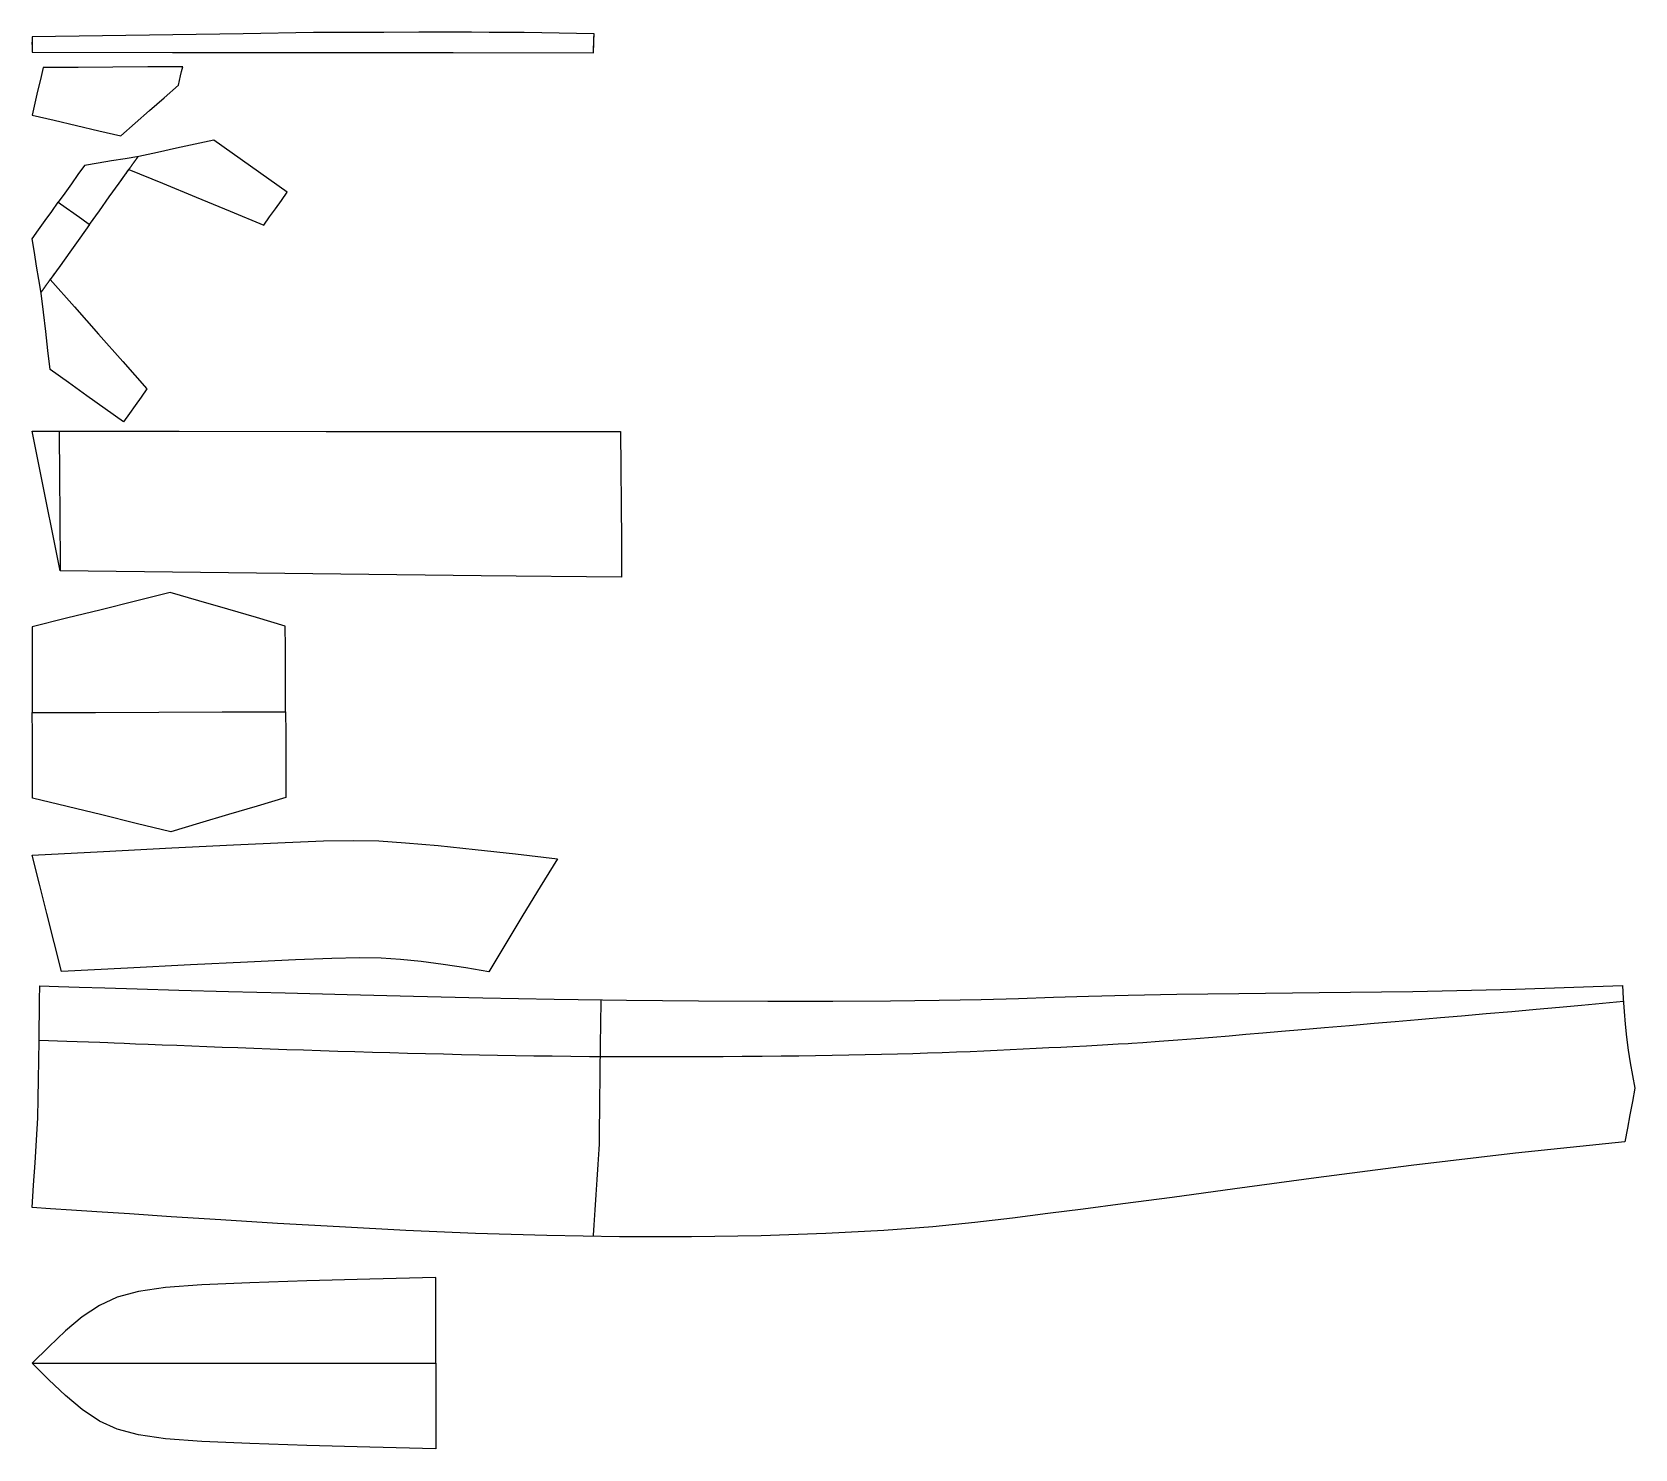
# Model space of a CAD drawing. Header units: metres. Extents: x 0 to 7.1, y -6.3 to 6.2.
# Drawn here: x 0 to 7.1, y -0.04 to 6.23 of the extents above; entities that cross this region are included whole.
import ezdxf

# ---------------------------------------------------------------- set-up
doc = ezdxf.new("R2010")
doc.units = ezdxf.units.M

msp = doc.modelspace()

# ---------------------------------------------------------------- linework, layer by layer
at = {"layer": 'aft', "color": 94}
for points in [[(1.0781, 5.4516), (1.1041, 5.4879), (1.13, 5.5243), (1.0489, 5.5822), (0.9678, 5.64), (0.8866, 5.6979), (0.8055, 5.7558), (0.7223, 5.7376), (0.6392, 5.7194), (0.556, 5.7012), (0.4729, 5.6831), (0.4127, 5.6732), (0.3526, 5.6633), (0.2925, 5.6534), (0.2324, 5.6435), (0.2034, 5.6028), (0.1743, 5.5621), (0.1453, 5.5213), (0.1162, 5.4806), (0.1508, 5.4559), (0.1854, 5.4313), (0.22, 5.4066), (0.2546, 5.3819), (0.2982, 5.443), (0.3417, 5.504), (0.3853, 5.5651), (0.4288, 5.6261), (0.5782, 5.5643), (0.7275, 5.5025), (0.8769, 5.4406), (1.0263, 5.3788), (1.0522, 5.4152), (1.0781, 5.4516)], [(0.4569, 4.5805), (0.4309, 4.5442), (0.405, 4.5078), (0.3238, 4.5657), (0.2427, 4.6236), (0.1616, 4.6814), (0.0805, 4.7393), (0.0706, 4.8238), (0.0607, 4.9084), (0.0508, 4.9929), (0.0409, 5.0775), (0.0307, 5.1375), (0.0204, 5.1976), (0.0102, 5.2576), (0, 5.3177), (0.0291, 5.3584), (0.0581, 5.3992), (0.0872, 5.4399), (0.1162, 5.4806), (0.1508, 5.4559), (0.1854, 5.4313), (0.22, 5.4066), (0.2546, 5.3819), (0.211, 5.3208), (0.1675, 5.2598), (0.1239, 5.1987), (0.0804, 5.1377), (0.1875, 5.0166), (0.2946, 4.8955), (0.4016, 4.7744), (0.5087, 4.6533), (0.4828, 4.6169), (0.4569, 4.5805)]]:
    msp.add_lwpolyline(points, dxfattribs=at)
at = {"layer": 'cabin entry', "color": 94}
for points in [[(0.8425, 3.2227), (1.123, 3.2236), (1.1227, 3.3186), (1.1224, 3.4135), (1.1221, 3.5084), (1.1218, 3.6033), (0.9942, 3.6404), (0.8666, 3.6775), (0.739, 3.7146), (0.6114, 3.7517), (0.4586, 3.7137), (0.3057, 3.6757), (0.1529, 3.6378), (0, 3.5998), (0.0003, 3.5048), (0.0006, 3.4099), (0.0009, 3.315), (0.0012, 3.22), (0.2816, 3.2209), (0.5621, 3.2218), (0.8425, 3.2227)], [(0.8425, 3.2227), (1.123, 3.2236), (1.1233, 3.1287), (1.1236, 3.0338), (1.1239, 2.9388), (1.1242, 2.8439), (0.9968, 2.806), (0.8695, 2.7681), (0.7421, 2.7302), (0.6148, 2.6923), (0.4617, 2.7293), (0.3086, 2.7663), (0.1555, 2.8033), (0.0024, 2.8403), (0.0021, 2.9353), (0.0018, 3.0302), (0.0015, 3.1251), (0.0012, 3.22), (0.2816, 3.2209), (0.5621, 3.2218), (0.8425, 3.2227)]]:
    msp.add_lwpolyline(points, dxfattribs=at)
at = {"layer": 'cabin side', "color": 94}
msp.add_lwpolyline([(0.892, 2.634), (1.1208, 2.6447), (1.2909, 2.6514), (1.4222, 2.6537), (1.5358, 2.6512), (1.6541, 2.6437), (1.7985, 2.6309), (1.9632, 2.6139), (2.1415, 2.5941), (2.3267, 2.5727), (2.2505, 2.4477), (2.1744, 2.3224), (2.0986, 2.197), (2.0234, 2.0713), (1.9211, 2.0887), (1.8206, 2.1042), (1.724, 2.1169), (1.6324, 2.1262), (1.546, 2.1315), (1.4496, 2.133), (1.3279, 2.1306), (1.1671, 2.1245), (0.9539, 2.1148), (0.7014, 2.1023), (0.4225, 2.088), (0.1306, 2.0729), (0.0979, 2.2017), (0.0653, 2.3305), (0.0326, 2.4593), (0, 2.5881), (0.3169, 2.6047), (0.6191, 2.6204), (0.892, 2.634)], dxfattribs=at)
at = {"layer": 'cabin top', "color": 94}
for points in [[(0.3185, 0.338), (0.4993, 0.338), (0.7057, 0.338), (0.9465, 0.338), (1.213, 0.338), (1.4967, 0.338), (1.789, 0.338), (1.789, 0.433), (1.789, 0.5279), (1.789, 0.6228), (1.789, 0.7178), (1.4967, 0.7106), (1.2176, 0.7029), (0.9649, 0.6944), (0.7517, 0.6845), (0.5912, 0.6727), (0.4708, 0.6559), (0.3776, 0.6308), (0.2992, 0.5943), (0.2226, 0.5431), (0.1476, 0.4809), (0.0736, 0.4113), (0, 0.338), (0.155, 0.338), (0.3185, 0.338)], [(0.3185, 0.338), (0.4993, 0.338), (0.7057, 0.338), (0.9465, 0.338), (1.213, 0.338), (1.4967, 0.338), (1.789, 0.338), (1.789, 0.2431), (1.789, 0.1482), (1.789, 0.0532), (1.789, -0.0417), (1.4967, -0.0345), (1.2176, -0.0269), (0.9649, -0.0183), (0.7517, -0.0084), (0.5912, 0.0033), (0.4708, 0.0201), (0.3776, 0.0452), (0.2992, 0.0817), (0.2226, 0.133), (0.1476, 0.1952), (0.0736, 0.2648), (0, 0.338), (0.155, 0.338), (0.3185, 0.338)]]:
    msp.add_lwpolyline(points, dxfattribs=at)
at = {"layer": 'cockpit box bottom', "color": 94}
msp.add_lwpolyline([(2.1022, 6.2321), (2.0243, 6.2328), (1.9464, 6.2335), (1.8686, 6.2342), (1.7131, 6.2335), (1.5576, 6.2329), (1.4022, 6.2322), (1.2467, 6.2315), (0.9352, 6.2269), (0.6237, 6.2224), (0.3122, 6.2178), (0.0007, 6.2132), (0.0005, 6.196), (0.0004, 6.1789), (0.0002, 6.1618), (0, 6.1446), (0.6217, 6.1441), (1.2433, 6.1436), (1.865, 6.1431), (2.4867, 6.1426), (2.4874, 6.1635), (2.488, 6.1843), (2.4887, 6.2051), (2.4894, 6.2259), (2.4121, 6.2273), (2.3347, 6.2287), (2.2574, 6.2301), (2.1801, 6.2315), (2.1022, 6.2321)], dxfattribs=at)
at = {"layer": 'cockpit wall', "color": 94}
msp.add_lwpolyline([(0, 4.4657), (0.6516, 4.4657), (1.3033, 4.4656), (1.9549, 4.4656), (2.6066, 4.4656), (2.6078, 4.3039), (2.6089, 4.1423), (2.6101, 3.9806), (2.6113, 3.819), (1.9896, 3.8263), (1.368, 3.8336), (0.7464, 3.8409), (0.1247, 3.8482), (0.0935, 4.0026), (0.0624, 4.157), (0.0312, 4.3113), (0, 4.4657)], dxfattribs=at)
at = {"layer": 'cocpit box fore', "color": 94}
msp.add_lwpolyline([(0.2041, 6.0779), (0.0497, 6.0771), (0.0372, 6.0244), (0.0248, 5.9718), (0.0124, 5.9191), (0, 5.8665), (0.0984, 5.8434), (0.1969, 5.8203), (0.2953, 5.7972), (0.3938, 5.7741), (0.4574, 5.8304), (0.5209, 5.8867), (0.5845, 5.943), (0.6481, 5.9993), (0.6529, 6.0196), (0.6578, 6.0398), (0.6626, 6.0601), (0.6674, 6.0804), (0.513, 6.0795), (0.3585, 6.0787), (0.2041, 6.0779)], dxfattribs=at)
at = {"layer": 'side', "color": 94}
msp.add_lwpolyline([(3.5462, 1.9414), (3.8024, 1.9429), (4.0182, 1.9458), (4.2038, 1.9496), (4.3693, 1.9541), (4.5247, 1.959), (4.6799, 1.9639), (4.8551, 1.9685), (5.0702, 1.9726), (5.3452, 1.9761), (5.7003, 1.9795), (6.1153, 1.985), (6.5702, 1.9949), (7.0449, 2.0113), (7.0479, 1.9538), (7.0517, 1.8964), (7.0563, 1.8391), (7.0617, 1.7818), (7.0693, 1.7251), (7.0782, 1.6687), (7.0882, 1.6124), (7.0995, 1.5564), (7.0883, 1.4971), (7.0772, 1.4378), (7.066, 1.3786), (7.0548, 1.3193), (6.571, 1.2684), (6.1084, 1.2135), (5.6872, 1.1591), (5.3274, 1.1104), (5.0491, 1.0725), (4.8318, 1.0436), (4.6551, 1.021), (4.4986, 1.0013), (4.3423, 0.9811), (4.176, 0.9612), (3.9896, 0.9425), (3.7731, 0.9259), (3.5163, 0.9124), (3.2289, 0.9027), (2.9206, 0.8975), (2.6013, 0.8974), (2.2807, 0.9031), (1.9638, 0.9132), (1.6558, 0.9266), (1.3618, 0.9417), (1.0868, 0.9574), (0.8363, 0.9727), (0.616, 0.9869), (0.4311, 0.9991), (0.2874, 1.0085), (0.1744, 1.0159), (0.0821, 1.0219), (0, 1.0273), (0.0065, 1.1267), (0.0131, 1.2261), (0.0196, 1.3256), (0.0261, 1.425), (0.0273, 1.5101), (0.0285, 1.5952), (0.0297, 1.6804), (0.0309, 1.7655), (0.0318, 1.8264), (0.0327, 1.8873), (0.0336, 1.9482), (0.0346, 2.0091), (0.1168, 2.0067), (0.2093, 2.004), (0.3222, 2.0007), (0.4659, 1.9965), (0.6505, 1.9911), (0.8706, 1.9848), (1.1207, 1.9779), (1.3953, 1.9706), (1.689, 1.9634), (1.9966, 1.9565), (2.313, 1.9505), (2.6331, 1.9457), (2.9519, 1.9427), (3.2595, 1.9413), (3.5462, 1.9414)], dxfattribs=at)
at = {"layer": 'stations', "color": 135}
for points in [[(2.4867, 6.1426), (2.4867, 6.1435), (2.4867, 6.1443), (2.4867, 6.1451), (2.4868, 6.146), (2.4868, 6.1468), (2.4868, 6.1476), (2.4869, 6.1485), (2.4869, 6.1493), (2.4869, 6.1501), (2.4869, 6.151), (2.487, 6.1518), (2.487, 6.1526), (2.487, 6.1535), (2.487, 6.1543), (2.4871, 6.1551), (2.4871, 6.156), (2.4871, 6.1568), (2.4872, 6.1576), (2.4872, 6.1585), (2.4872, 6.1593), (2.4872, 6.1601), (2.4873, 6.161), (2.4873, 6.1618), (2.4873, 6.1626), (2.4873, 6.1635), (2.4874, 6.1643), (2.4874, 6.1651), (2.4874, 6.166), (2.4875, 6.1668), (2.4875, 6.1676), (2.4875, 6.1685), (2.4875, 6.1693), (2.4876, 6.1701), (2.4876, 6.171), (2.4876, 6.1718), (2.4876, 6.1726), (2.4877, 6.1735), (2.4877, 6.1743), (2.4877, 6.1751), (2.4878, 6.176), (2.4878, 6.1768), (2.4878, 6.1776), (2.4878, 6.1785), (2.4879, 6.1793), (2.4879, 6.1801), (2.4879, 6.181), (2.4879, 6.1818), (2.488, 6.1826), (2.488, 6.1834), (2.488, 6.1843), (2.4881, 6.1851), (2.4881, 6.1859), (2.4881, 6.1868), (2.4881, 6.1876), (2.4882, 6.1884), (2.4882, 6.1893), (2.4882, 6.1901), (2.4882, 6.1909), (2.4883, 6.1918), (2.4883, 6.1926), (2.4883, 6.1934), (2.4884, 6.1943), (2.4884, 6.1951), (2.4884, 6.1959), (2.4884, 6.1968), (2.4885, 6.1976), (2.4885, 6.1984), (2.4885, 6.1993), (2.4885, 6.2001), (2.4886, 6.2009), (2.4886, 6.2018), (2.4886, 6.2026), (2.4887, 6.2034), (2.4887, 6.2043), (2.4887, 6.2051), (2.4887, 6.2059), (2.4888, 6.2068), (2.4888, 6.2076), (2.4888, 6.2084), (2.4888, 6.2093), (2.4889, 6.2101), (2.4889, 6.2109), (2.4889, 6.2118), (2.489, 6.2126), (2.489, 6.2134), (2.489, 6.2143), (2.489, 6.2151), (2.4891, 6.2159), (2.4891, 6.2168), (2.4891, 6.2176), (2.4892, 6.2184), (2.4892, 6.2193), (2.4892, 6.2201), (2.4892, 6.2209), (2.4893, 6.2218), (2.4893, 6.2226), (2.4893, 6.2234), (2.4893, 6.2243), (2.4894, 6.2251), (2.4894, 6.2259)], [(0.1201, 4.4657), (0.1201, 4.4595), (0.1202, 4.4534), (0.1202, 4.4472), (0.1203, 4.441), (0.1203, 4.4348), (0.1204, 4.4286), (0.1204, 4.4225), (0.1205, 4.4163), (0.1205, 4.4101), (0.1206, 4.4039), (0.1206, 4.3977), (0.1207, 4.3916), (0.1207, 4.3854), (0.1208, 4.3792), (0.1208, 4.373), (0.1208, 4.3668), (0.1209, 4.3607), (0.1209, 4.3545), (0.121, 4.3483), (0.121, 4.3421), (0.1211, 4.3359), (0.1211, 4.3298), (0.1212, 4.3236), (0.1212, 4.3174), (0.1213, 4.3112), (0.1213, 4.305), (0.1214, 4.2989), (0.1214, 4.2927), (0.1215, 4.2865), (0.1215, 4.2803), (0.1215, 4.2741), (0.1216, 4.268), (0.1216, 4.2618), (0.1217, 4.2556), (0.1217, 4.2494), (0.1218, 4.2433), (0.1218, 4.2371), (0.1219, 4.2309), (0.1219, 4.2247), (0.122, 4.2185), (0.122, 4.2124), (0.1221, 4.2062), (0.1221, 4.2), (0.1222, 4.1938), (0.1222, 4.1877), (0.1222, 4.1815), (0.1223, 4.1753), (0.1223, 4.1691), (0.1224, 4.163), (0.1224, 4.1568), (0.1225, 4.1506), (0.1225, 4.1444), (0.1226, 4.1383), (0.1226, 4.1321), (0.1227, 4.1259), (0.1227, 4.1197), (0.1228, 4.1136), (0.1228, 4.1074), (0.1229, 4.1012), (0.1229, 4.095), (0.1229, 4.0889), (0.123, 4.0827), (0.123, 4.0765), (0.1231, 4.0703), (0.1231, 4.0642), (0.1232, 4.058), (0.1232, 4.0518), (0.1233, 4.0457), (0.1233, 4.0395), (0.1234, 4.0333), (0.1234, 4.0271), (0.1235, 4.021), (0.1235, 4.0148), (0.1236, 4.0086), (0.1236, 4.0025), (0.1237, 3.9963), (0.1237, 3.9901), (0.1237, 3.9839), (0.1238, 3.9778), (0.1238, 3.9716), (0.1239, 3.9654), (0.1239, 3.9593), (0.124, 3.9531), (0.124, 3.9469), (0.1241, 3.9407), (0.1241, 3.9346), (0.1242, 3.9284), (0.1242, 3.9222), (0.1243, 3.9161), (0.1243, 3.9099), (0.1244, 3.9037), (0.1244, 3.8976), (0.1244, 3.8914), (0.1245, 3.8852), (0.1245, 3.879), (0.1246, 3.8729), (0.1246, 3.8667), (0.1247, 3.8605), (0.1247, 3.8544), (0.1248, 3.8482)], [(2.5193, 1.9474), (2.5191, 1.9387), (2.519, 1.93), (2.5189, 1.9213), (2.5188, 1.9126), (2.5186, 1.9039), (2.5185, 1.8953), (2.5184, 1.8866), (2.5183, 1.8779), (2.5181, 1.8692), (2.518, 1.8605), (2.5179, 1.8518), (2.5178, 1.8431), (2.5176, 1.8344), (2.5175, 1.8257), (2.5174, 1.817), (2.5173, 1.8083), (2.5171, 1.7996), (2.517, 1.7909), (2.5169, 1.7822), (2.5168, 1.7735), (2.5166, 1.7649), (2.5165, 1.7562), (2.5164, 1.7475), (2.5163, 1.7388), (2.5161, 1.7301), (2.516, 1.7214), (2.5159, 1.7127), (2.5158, 1.704), (2.5156, 1.6928), (2.5155, 1.6817), (2.5154, 1.6705), (2.5152, 1.6594), (2.5151, 1.6482), (2.515, 1.6371), (2.5148, 1.6259), (2.5147, 1.6148), (2.5146, 1.6036), (2.5144, 1.5925), (2.5143, 1.5813), (2.5142, 1.5702), (2.5141, 1.559), (2.5139, 1.5479), (2.5138, 1.5367), (2.5137, 1.5256), (2.5136, 1.5144), (2.5134, 1.5033), (2.5133, 1.4921), (2.5132, 1.481), (2.5131, 1.4698), (2.513, 1.4587), (2.5128, 1.4475), (2.5127, 1.4364), (2.5126, 1.4252), (2.5125, 1.4141), (2.5124, 1.4029), (2.5122, 1.3918), (2.5121, 1.3806), (2.512, 1.3695), (2.5119, 1.3583), (2.5118, 1.3472), (2.5117, 1.336), (2.5115, 1.3249), (2.5114, 1.3137), (2.5112, 1.3026), (2.5105, 1.2914), (2.5098, 1.2802), (2.509, 1.269), (2.5083, 1.2578), (2.5076, 1.2466), (2.5068, 1.2354), (2.5061, 1.2242), (2.5053, 1.213), (2.5046, 1.2018), (2.5039, 1.1906), (2.5031, 1.1794), (2.5024, 1.1682), (2.5016, 1.157), (2.5009, 1.1458), (2.5002, 1.1346), (2.4994, 1.1234), (2.4987, 1.1122), (2.498, 1.101), (2.4972, 1.0898), (2.4965, 1.0786), (2.4957, 1.0674), (2.495, 1.0562), (2.4943, 1.045), (2.4935, 1.0338), (2.4928, 1.0226), (2.492, 1.0115), (2.4913, 1.0003), (2.4906, 0.9891), (2.4898, 0.9779), (2.4891, 0.9667), (2.4884, 0.9555), (2.4876, 0.9443), (2.4869, 0.9331), (2.4861, 0.9219), (2.4854, 0.9107), (2.4847, 0.8995)]]:
    msp.add_lwpolyline(points, dxfattribs=at)
at = {"layer": 'waterlines', "color": 135}
for points in [[(0.0004, 6.1789), (0.0004, 6.1792), (0.0004, 6.1796), (0.0004, 6.1799), (0.0005, 6.1803), (0.0005, 6.1806), (0.0005, 6.181), (0.0006, 6.1813), (0.0006, 6.1816), (0.0006, 6.182), (0.0007, 6.1823), (0.0007, 6.1827), (0.0007, 6.183), (0.0008, 6.1834), (0.0008, 6.1837), (0.0008, 6.184), (0.0008, 6.1844), (0.0009, 6.1847), (0.0009, 6.1851), (0.0009, 6.1854), (0.001, 6.1858), (0.001, 6.1861), (0.001, 6.1864), (0.001, 6.1868), (0.0011, 6.1871), (0.0011, 6.1875), (0.0011, 6.1878), (0.0011, 6.1882), (0.0012, 6.1885), (0.0012, 6.1888), (0.0012, 6.1892), (0.0013, 6.1895), (0.0013, 6.1899), (0.0013, 6.1902), (0.0013, 6.1906), (0.0014, 6.1909), (0.0014, 6.1912), (0.0014, 6.1916), (0.0014, 6.1919), (0.0015, 6.1923), (0.0015, 6.1926), (0.0015, 6.193), (0.0015, 6.1933), (0.0015, 6.1936), (0.0016, 6.194), (0.0016, 6.1943), (0.0016, 6.1947), (0.0016, 6.195), (0.0016, 6.1954), (0.0017, 6.1957), (0.0017, 6.196), (0.0017, 6.1964), (0.0017, 6.1967), (0.0017, 6.1971), (0.0018, 6.1974), (0.0018, 6.1978), (0.0018, 6.1981), (0.0018, 6.1984), (0.0018, 6.1988), (0.0018, 6.1991), (0.0019, 6.1995), (0.0019, 6.1998), (0.0019, 6.2002), (0.0019, 6.2005), (0.0019, 6.2008), (0.0019, 6.2012), (0.0019, 6.2015), (0.002, 6.2019), (0.002, 6.2022), (0.002, 6.2026), (0.002, 6.2029), (0.002, 6.2032), (0.002, 6.2036), (0.002, 6.2039), (0.002, 6.2043), (0.002, 6.2046), (0.0021, 6.205), (0.0021, 6.2053), (0.0021, 6.2056), (0.0021, 6.206), (0.0021, 6.2063), (0.0021, 6.2067), (0.0021, 6.207), (0.0021, 6.2074), (0.0021, 6.2077), (0.0021, 6.208), (0.0021, 6.2084), (0.0022, 6.2087), (0.0022, 6.2091), (0.0022, 6.2094), (0.0022, 6.2098), (0.0022, 6.2101), (0.0022, 6.2105), (0.0022, 6.2108), (0.0022, 6.2111), (0.0022, 6.2115), (0.0022, 6.2118), (0.0022, 6.2122), (0.0022, 6.2125), (0.0022, 6.2129), (0.0023, 6.2132)], [(0.469, 5.6824), (0.4684, 5.6817), (0.4679, 5.6809), (0.4673, 5.6801), (0.4668, 5.6793), (0.4662, 5.6786), (0.4657, 5.6778), (0.4651, 5.677), (0.4646, 5.6763), (0.464, 5.6755), (0.4635, 5.6747), (0.4629, 5.6739), (0.4623, 5.6731), (0.4618, 5.6724), (0.4612, 5.6716), (0.4607, 5.6708), (0.4601, 5.67), (0.4595, 5.6692), (0.459, 5.6684), (0.4584, 5.6676), (0.4578, 5.6668), (0.4573, 5.666), (0.4567, 5.6652), (0.4561, 5.6644), (0.4556, 5.6636), (0.455, 5.6628), (0.4544, 5.662), (0.4539, 5.6613), (0.4533, 5.6605), (0.4527, 5.6597), (0.4522, 5.6589), (0.4516, 5.6581), (0.4511, 5.6574), (0.4506, 5.6566), (0.45, 5.6559), (0.4495, 5.6551), (0.449, 5.6544), (0.4485, 5.6537), (0.448, 5.653), (0.4475, 5.6523), (0.447, 5.6516), (0.4465, 5.6509), (0.446, 5.6503), (0.4456, 5.6496), (0.4451, 5.6489), (0.4446, 5.6483), (0.4441, 5.6476), (0.4436, 5.6469), (0.4431, 5.6462), (0.4426, 5.6454), (0.4421, 5.6447), (0.4415, 5.6439), (0.4409, 5.6431), (0.4403, 5.6423), (0.4397, 5.6414), (0.4391, 5.6405), (0.4384, 5.6396), (0.4377, 5.6386), (0.437, 5.6376), (0.4362, 5.6365), (0.4354, 5.6354), (0.4346, 5.6342), (0.4337, 5.633), (0.4328, 5.6317), (0.4319, 5.6304), (0.4309, 5.6291), (0.4299, 5.6277), (0.4289, 5.6263), (0.4279, 5.6248), (0.4268, 5.6233), (0.4257, 5.6218), (0.4246, 5.6202), (0.4234, 5.6186), (0.4223, 5.617), (0.4211, 5.6153), (0.4199, 5.6136), (0.4187, 5.6119), (0.4174, 5.6102), (0.4162, 5.6084), (0.4149, 5.6066), (0.4136, 5.6048), (0.4123, 5.6029), (0.4109, 5.6011), (0.4096, 5.5992), (0.4082, 5.5973), (0.4068, 5.5953), (0.4055, 5.5934), (0.4041, 5.5914), (0.4027, 5.5895), (0.4012, 5.5875), (0.3998, 5.5855), (0.3984, 5.5835), (0.3969, 5.5815), (0.3955, 5.5794), (0.394, 5.5774), (0.3926, 5.5753), (0.3911, 5.5733), (0.3897, 5.5712), (0.3882, 5.5692), (0.3867, 5.5671), (0.3853, 5.5651)], [(0.0402, 5.0813), (0.0408, 5.0821), (0.0413, 5.0829), (0.0419, 5.0837), (0.0424, 5.0844), (0.043, 5.0852), (0.0435, 5.086), (0.0441, 5.0868), (0.0446, 5.0875), (0.0452, 5.0883), (0.0457, 5.0891), (0.0463, 5.0899), (0.0469, 5.0907), (0.0474, 5.0914), (0.048, 5.0922), (0.0485, 5.093), (0.0491, 5.0938), (0.0497, 5.0946), (0.0502, 5.0954), (0.0508, 5.0962), (0.0514, 5.097), (0.0519, 5.0978), (0.0525, 5.0986), (0.0531, 5.0993), (0.0536, 5.1001), (0.0542, 5.1009), (0.0548, 5.1017), (0.0553, 5.1025), (0.0559, 5.1033), (0.0565, 5.1041), (0.057, 5.1049), (0.0576, 5.1056), (0.0581, 5.1064), (0.0586, 5.1072), (0.0592, 5.1079), (0.0597, 5.1087), (0.0602, 5.1094), (0.0607, 5.1101), (0.0612, 5.1108), (0.0617, 5.1115), (0.0622, 5.1122), (0.0627, 5.1129), (0.0632, 5.1135), (0.0636, 5.1142), (0.0641, 5.1149), (0.0646, 5.1155), (0.0651, 5.1162), (0.0656, 5.1169), (0.0661, 5.1176), (0.0666, 5.1183), (0.0671, 5.1191), (0.0677, 5.1199), (0.0683, 5.1207), (0.0689, 5.1215), (0.0695, 5.1224), (0.0701, 5.1233), (0.0708, 5.1242), (0.0715, 5.1252), (0.0722, 5.1262), (0.073, 5.1273), (0.0738, 5.1284), (0.0746, 5.1296), (0.0755, 5.1308), (0.0764, 5.1321), (0.0773, 5.1334), (0.0783, 5.1347), (0.0793, 5.1361), (0.0803, 5.1375), (0.0813, 5.139), (0.0824, 5.1405), (0.0835, 5.142), (0.0846, 5.1436), (0.0858, 5.1452), (0.0869, 5.1468), (0.0881, 5.1485), (0.0893, 5.1502), (0.0905, 5.1519), (0.0918, 5.1536), (0.093, 5.1554), (0.0943, 5.1572), (0.0956, 5.159), (0.0969, 5.1609), (0.0983, 5.1627), (0.0996, 5.1646), (0.101, 5.1665), (0.1024, 5.1684), (0.1037, 5.1704), (0.1051, 5.1723), (0.1065, 5.1743), (0.108, 5.1763), (0.1094, 5.1783), (0.1108, 5.1803), (0.1123, 5.1823), (0.1137, 5.1844), (0.1152, 5.1864), (0.1166, 5.1884), (0.1181, 5.1905), (0.1195, 5.1925), (0.121, 5.1946), (0.1225, 5.1967), (0.1239, 5.1987)], [(0.0309, 1.7694), (0.0721, 1.7679), (0.1131, 1.7663), (0.1544, 1.7648), (0.1995, 1.7631), (0.2507, 1.7612), (0.2997, 1.7594), (0.3352, 1.7581), (0.3636, 1.757), (0.4085, 1.7553), (0.4577, 1.7534), (0.5141, 1.7512), (0.5762, 1.7488), (0.6414, 1.7462), (0.7076, 1.7437), (0.7745, 1.7411), (0.8425, 1.7386), (0.912, 1.736), (0.983, 1.7335), (1.0553, 1.7309), (1.1286, 1.7283), (1.2029, 1.7258), (1.2779, 1.7233), (1.3537, 1.7209), (1.4302, 1.7185), (1.5073, 1.7162), (1.5851, 1.7139), (1.6635, 1.7118), (1.7424, 1.7097), (1.8219, 1.7078), (1.9015, 1.7059), (1.9814, 1.7042), (2.0612, 1.7027), (2.1413, 1.7013), (2.222, 1.7), (2.3038, 1.6989), (2.3867, 1.6979), (2.4695, 1.6972), (2.5508, 1.6966), (2.6288, 1.6963), (2.7025, 1.6963), (2.7727, 1.6965), (2.8408, 1.6968), (2.8901, 1.6969), (2.9298, 1.6968), (2.9864, 1.6969), (3.0609, 1.6973), (3.1458, 1.6978), (3.2337, 1.6985), (3.3174, 1.6993), (3.3957, 1.7002), (3.4705, 1.7013), (3.5439, 1.7025), (3.6173, 1.7038), (3.6906, 1.7052), (3.7627, 1.7068), (3.8329, 1.7085), (3.9008, 1.7104), (3.9667, 1.7124), (4.031, 1.7146), (4.0939, 1.7169), (4.1554, 1.7194), (4.2155, 1.7219), (4.2741, 1.7245), (4.3321, 1.7272), (4.39, 1.7301), (4.4476, 1.733), (4.5035, 1.7359), (4.5564, 1.7384), (4.6096, 1.7409), (4.6699, 1.744), (4.7416, 1.748), (4.8104, 1.752), (4.8547, 1.7548), (4.8718, 1.756), (4.9192, 1.7593), (4.9928, 1.7644), (5.0756, 1.7704), (5.1546, 1.7765), (5.2293, 1.7825), (5.3021, 1.7886), (5.3755, 1.7948), (5.4518, 1.8014), (5.5339, 1.8085), (5.6241, 1.8163), (5.7252, 1.825), (5.8355, 1.8344), (5.9439, 1.8438), (6.0381, 1.8519), (6.1059, 1.8577), (6.139, 1.8607), (6.1719, 1.8635), (6.2385, 1.8693), (6.3315, 1.8772), (6.4401, 1.8866), (6.5537, 1.8965), (6.6625, 1.9061), (6.7648, 1.9153), (6.8622, 1.9242), (6.9563, 1.9329), (7.0487, 1.9414)]]:
    msp.add_lwpolyline(points, dxfattribs=at)

doc.saveas('drawing.dxf')
